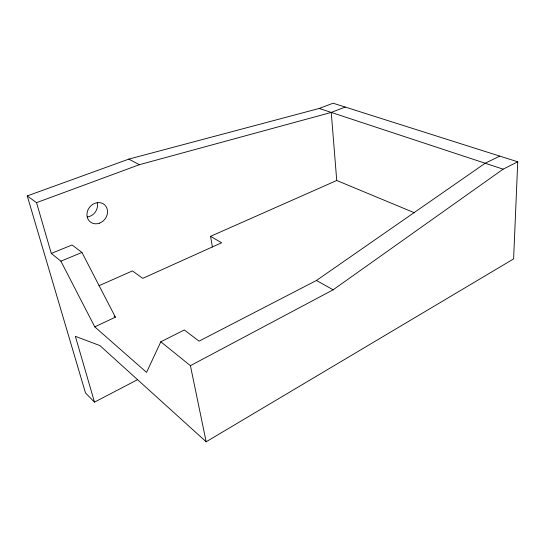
<?xml version="1.0" encoding="UTF-8"?>
<svg xmlns="http://www.w3.org/2000/svg" width="545" height="545" viewBox="0 0 545 545"><rect width="100%" height="100%" fill="white"/><g stroke="black" fill="none" stroke-linecap="round" stroke-linejoin="round"><path stroke-width="0.82" d="M94.496 402.128L85.497 392.945L27.25 195.921L128.811 159.113L319.22 108.455L333.111 103.216L517.75 161.811L513.601 258.923L206.173 441.784L99.885 345.578L75.374 336.333L94.496 402.128L137.476 379.708M499.785 156.115L485.186 163.241L316.454 280.471L199.061 341.143L184.305 329.97L160.809 341.79L146.564 372.385L94.762 326.864L60.897 261.178L51.291 253.425L36.535 202.651L27.25 195.921M160.809 341.79L190.416 365.675L333.138 289.804L503.124 169.161L517.75 161.811M94.762 326.864L115.397 317.17L81.948 252.444L72.076 244.971L51.291 253.425M98.952 285.73L132.428 270.913L142.736 278.366L221.611 242.777L210.554 236.339L336.735 180.49L414.466 212.795M60.897 261.178L81.948 252.444M36.535 202.651L139.357 164.699L331.244 112.427L345.217 107.058M319.22 108.455L503.124 169.161M128.811 159.113L139.357 164.699M316.454 280.471L333.138 289.804M114.103 316.093L115.397 317.17M190.416 365.675L206.173 441.784M210.554 236.339L212.407 247.028M331.244 112.427L336.735 180.49M97.242 202.903A10.961 9.64 -50.6 0 1 87.268 217.019M99.612 223.109A11.166 9.708 -51.3 0 0 104.735 204.934A11.166 9.708 -51.3 0 0 87.37 211.562A11.166 9.708 -51.3 0 0 99.612 223.109"/></g></svg>
